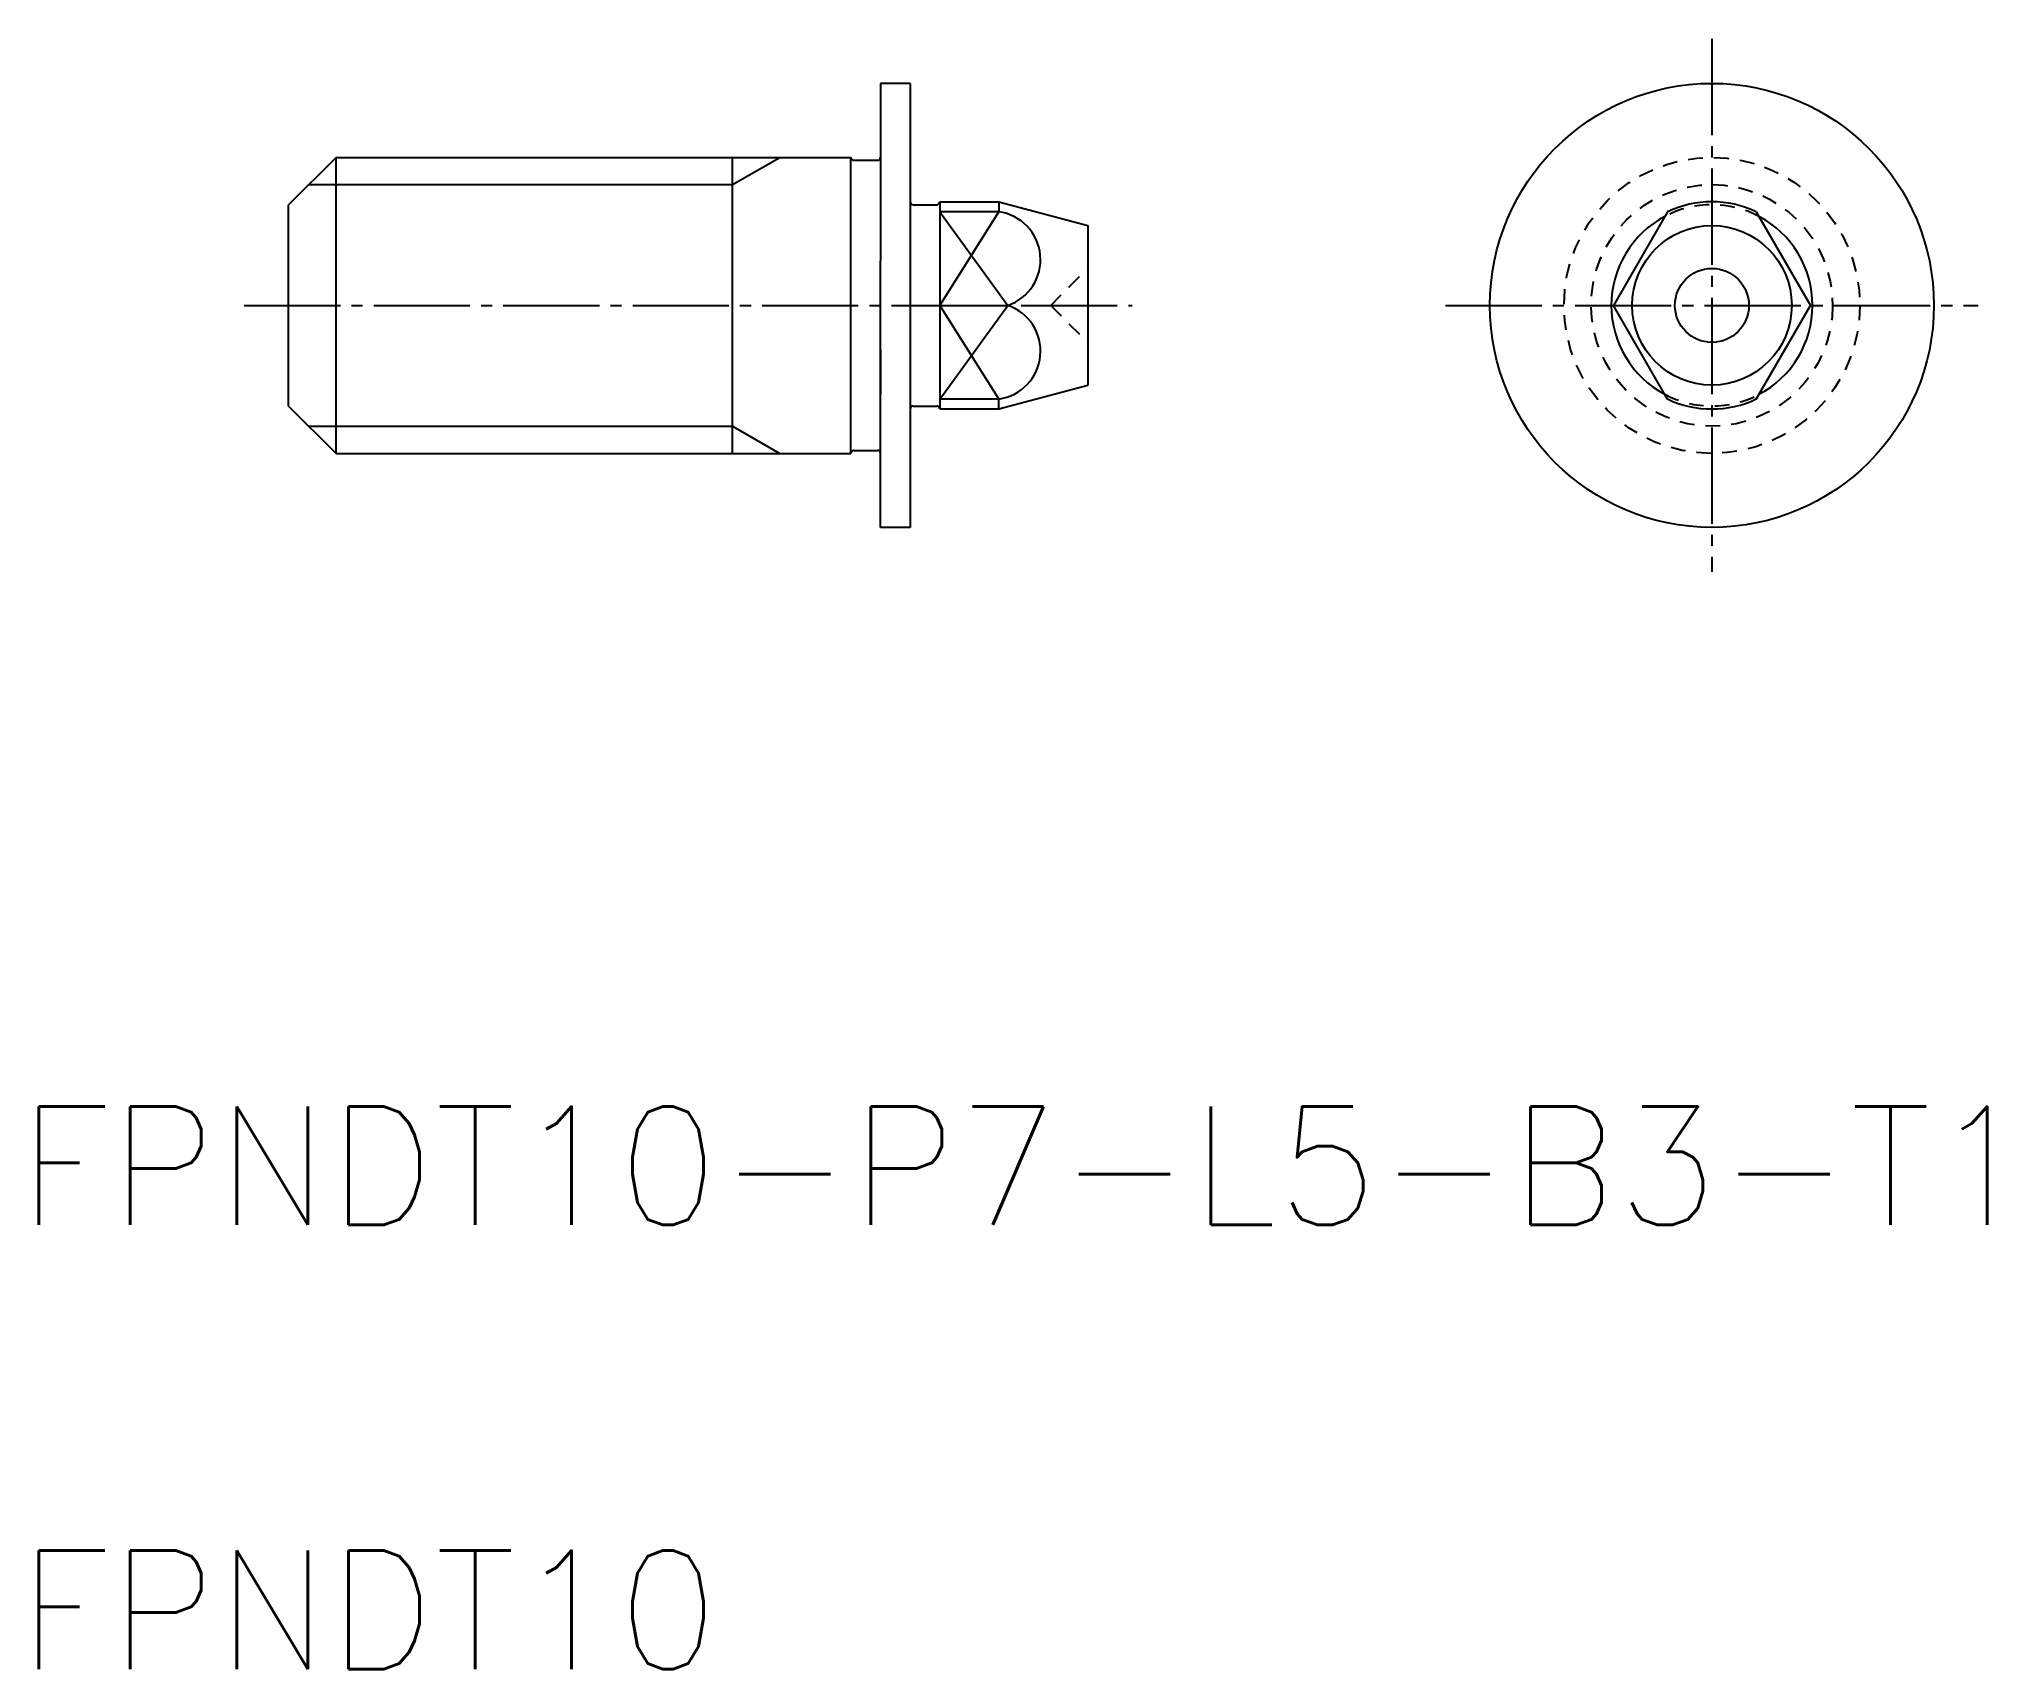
# Model space of a CAD drawing. Extents: x 112.9 to 178.7, y 55.1 to 110.2.
import ezdxf

# ---------------------------------------------------------------- set-up
doc = ezdxf.new("R2010")
doc.units = 0
doc.header["$LTSCALE"] = 0.25
doc.linetypes.add('CENTER', pattern=[17.5, 13, -1.5, 1.5, -1.5])
doc.linetypes.add('DASHED', pattern=[3.5, 2, -1.5])
doc.layers.get('0').update_dxf_attribs({"linetype": 'CONTINUOUS'})
doc.layers.add('CENTER', color=1, linetype='CENTER')
doc.styles.get("Standard").update_dxf_attribs({"font": 'txt.shx'})

msp = doc.modelspace()

# ---------------------------------------------------------------- linework, layer by layer
at = {"color": 7, "linetype": 'CONTINUOUS'}
for p, q in [((142.324, 108.694), (141.324, 108.694)), ((141.324, 108.694), (141.324, 102.694)), ((142.324, 108.694), (142.324, 93.694)), ((122.924, 106.194), (121.324, 104.594)), ((122.924, 96.194), (122.924, 106.194)), ((122.924, 106.194), (140.324, 106.194)), ((136.324, 96.194), (136.324, 106.194)), ((140.324, 96.194), (140.324, 106.194)), ((140.424, 106.094), (141.224, 106.094)), ((143.324, 104.694), (145.324, 104.694)), ((143.324, 104.694), (143.324, 97.694)), ((145.324, 104.694), (145.324, 104.356)), ((145.324, 104.694), (148.324, 103.89)), ((121.324, 97.794), (121.324, 104.594)), ((142.424, 104.594), (143.224, 104.594)), ((145.324, 104.356), (143.324, 104.356)), ((167.918, 104.356), (166.092, 101.194)), ((170.918, 104.356), (172.744, 101.194)), ((148.324, 103.89), (148.324, 98.498)), ((141.324, 99.694), (141.324, 102.694)), ((143.324, 101.194), (145.624, 101.194)), ((167.918, 98.031), (166.092, 101.194)), ((170.918, 98.031), (172.744, 101.194)), ((141.324, 99.694), (141.324, 98.194)), ((141.324, 93.694), (141.324, 99.694)), ((145.324, 97.694), (148.324, 98.498)), ((121.324, 97.794), (122.924, 96.194)), ((142.424, 97.794), (143.224, 97.794)), ((145.324, 98.031), (143.324, 98.031)), ((143.324, 97.694), (145.324, 97.694)), ((145.324, 97.694), (145.324, 98.031)), ((122.924, 96.194), (140.324, 96.194)), ((140.424, 96.294), (141.224, 96.294)), ((142.324, 93.694), (141.324, 93.694))]:
    msp.add_line(p, q, dxfattribs=at)
at = {"color": 3}
for p, q in [((136.324, 105.274), (137.918, 106.194)), ((122.004, 105.274), (136.324, 105.274)), ((143.324, 101.194), (145.324, 104.356)), ((143.324, 104.356), (145.624, 101.194)), ((143.324, 98.031), (145.624, 101.194)), ((143.324, 101.194), (145.324, 98.031)), ((122.004, 97.114), (136.324, 97.114)), ((136.324, 97.114), (137.918, 96.194))]:
    msp.add_line(p, q, dxfattribs=at)
at = {"color": 3, "linetype": 'DASHED'}
for q in [(148.324, 102.444), (148.324, 99.944)]:
    msp.add_line((147.074, 101.194), q, dxfattribs=at)
at = {"color": 7, "linetype": 'CONTINUOUS'}
for radius in [7.5, 2.696, 1.25]:
    msp.add_circle((169.418, 101.194), radius, dxfattribs=at)
at = {"color": 3, "linetype": 'DASHED'}
for radius in [5, 4.08]:
    msp.add_circle((169.418, 101.194), radius, dxfattribs=at)
at = {"color": 7, "linetype": 'CONTINUOUS'}
for centre, radius, start, end in [((140.424, 106.194), 0.1, 180, 270), ((141.224, 106.194), 0.1, 270, 0), ((142.424, 104.694), 0.1, 180, 270), ((143.224, 104.694), 0.1, 270, 0), ((169.418, 101.194), 3.5, 64.62307, 115.37693), ((145.098, 102.739), 1.633, 288.79548, 82.04319), ((169.418, 101.194), 3.4, 117.89881, 242.10119), ((169.418, 101.194), 3.4, 297.89881, 62.10119), ((145.098, 99.648), 1.633, 277.95681, 71.20452), ((142.424, 97.694), 0.1, 90, 180), ((143.224, 97.694), 0.1, 0, 90), ((169.418, 101.194), 3.5, 244.62307, 295.37693), ((140.424, 96.194), 0.1, 90, 180), ((141.224, 96.194), 0.1, 0, 90)]:
    msp.add_arc(centre, radius, start, end, dxfattribs=at)
at = {"color": 3, "linetype": 'DASHED'}
for start, end in [(62.10119, 117.89881), (242.10119, 297.89881)]:
    msp.add_arc((169.418, 101.194), 3.4, start, end, dxfattribs=at)
at = {"layer": 'CENTER', "color": 1, "linetype": 'CENTER'}
for p, q in [((169.418, 110.194), (169.418, 92.194)), ((119.824, 101.194), (149.824, 101.194)), ((160.418, 101.194), (178.418, 101.194))]:
    msp.add_line(p, q, dxfattribs=at)

# ---------------------------------------------------------------- texts
for s, p in [('FPNDT10-P7-L5-B3-T1', (112.201, 70.128)), ('FPNDT10', (112.201, 55.128))]:
    msp.add_text(s, height=4).set_placement(p)

doc.saveas('drawing.dxf')
